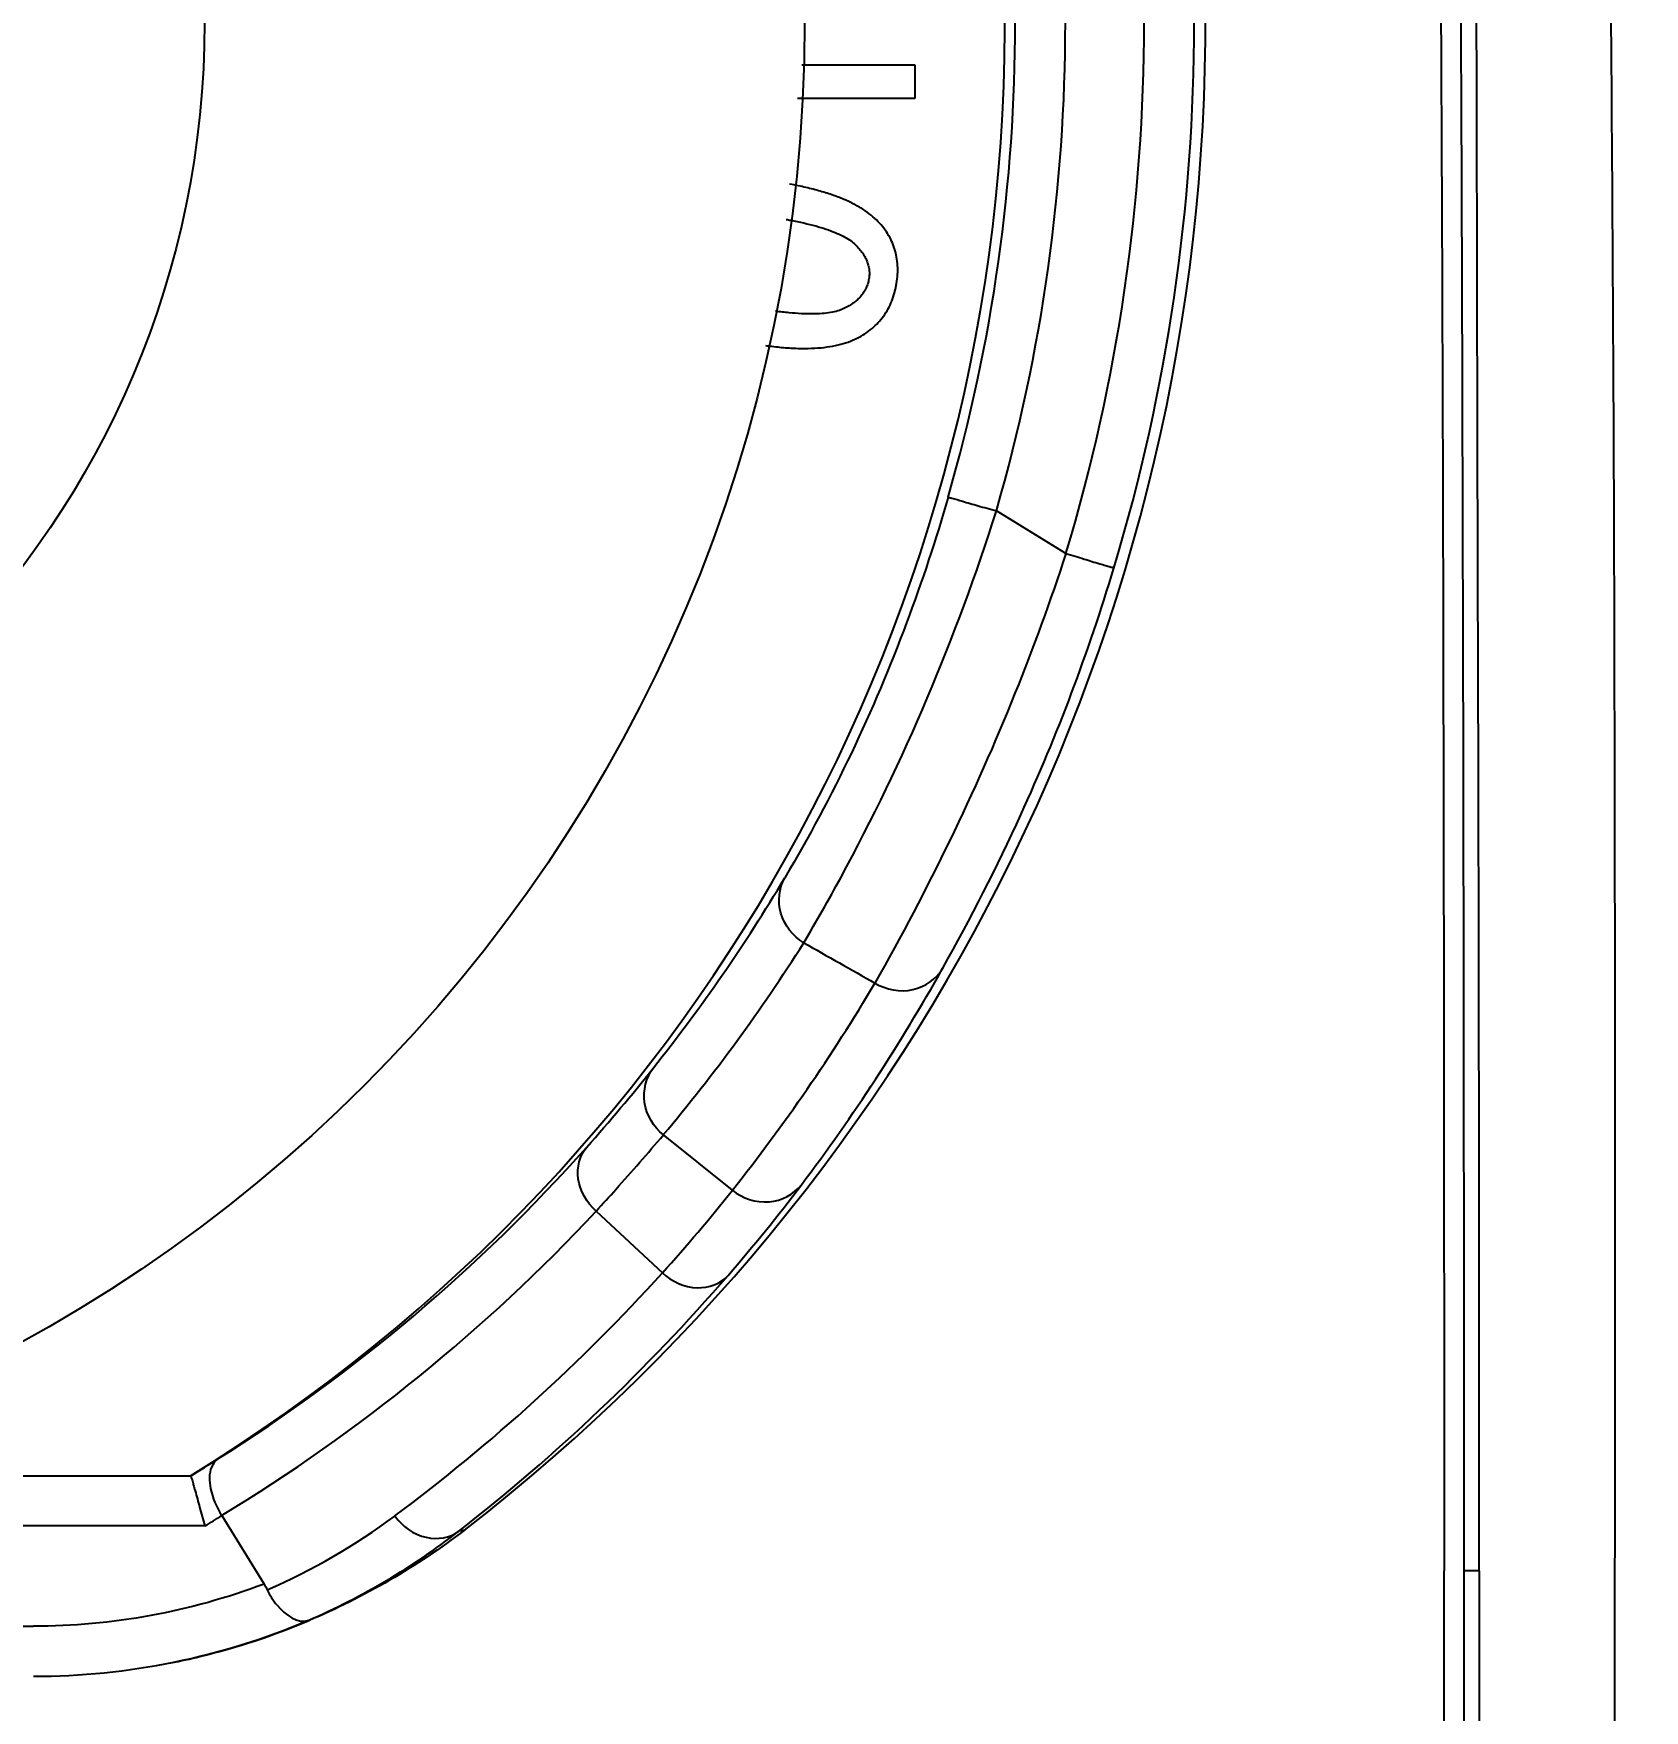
# Model space of a CAD drawing. Header units: millimetres. Extents: x 7426 to 8300, y 123 to 421.
# Drawn here: x 8013.247 to 8017.264, y 349.82 to 354.002 of the extents above; entities that cross this region are included whole.
import ezdxf

# ---------------------------------------------------------------- set-up
doc = ezdxf.new("R2010")
doc.units = ezdxf.units.MM
doc.layers.add('20_ALL_FEATURES', color=7, linetype='Continuous')
doc.layers.add('多重引线', color=7, linetype='Continuous')
doc.styles.add('微软雅黑', font='msyh.ttc')
doc.dimstyles.new('尺寸标注_1_4比例', dxfattribs={"dimtxt": 2.1, "dimasz": 1.7, "dimexe": 0.5, "dimexo": 0.4, "dimgap": 0.5, "dimtad": 1, "dimdec": 1, "dimlfac": 4, "dimdsep": 46, "dimtxsty": '微软雅黑', "dimcen": 0.09, "dimadec": 0, "dimazin": 0, "dimtp": 0.01, "dimtm": 0.01, "dimtfac": 1, "dimtdec": 1, "dimtofl": 0, "dimtmove": 0, "dimatfit": 3, "dimfxl": 1, "dimtolj": 1, "dimarcsym": 0})

# ---------------------------------------------------------------- blocks, each defined once
blk = doc.blocks.new('*D888')
at = {"layer": 'Defpoints', "color": 0}
for p in [(8018.511, 371.1456), (8018.511, 353.2587), (7952.0515, 353.1609)]:
    blk.add_point(p, dxfattribs=at)
at = {"layer": '多重引线', "color": 0, "lineweight": -2}
for p, q in [((7952.0515, 353.5609), (7952.0515, 371.6456)), ((8018.511, 353.6587), (8018.511, 371.6456)), ((7953.7515, 371.1456), (8016.811, 371.1456))]:
    blk.add_line(p, q, dxfattribs=at)
at = {"layer": '多重引线', "color": 0}
for points in [[(7953.7515, 371.4289), (7953.7515, 370.8623), (7952.0515, 371.1456)], [(8016.811, 370.8623), (8016.811, 371.4289), (8018.511, 371.1456)]]:
    blk.add_solid(points, dxfattribs=at)
at = {"layer": '多重引线', "color": 0, "insert": (7985.2812, 372.7315), "char_height": 2.1, "attachment_point": 5, "style": '微软雅黑'}
blk.add_mtext('\\A1;265.8', dxfattribs=at)
blk = doc.blocks.new('*D890')
at = {"layer": 'Defpoints', "color": 0}
for p in [(8010.9443, 360.1863), (8006.63, 320.4735), (8032.781, 320.4735)]:
    blk.add_point(p, dxfattribs=at)
at = {"layer": '多重引线', "color": 0, "lineweight": -2}
for p, q in [((8011.3443, 360.1863), (8033.281, 360.1863)), ((8032.781, 358.4863), (8032.781, 322.1735)), ((8007.03, 320.4735), (8033.281, 320.4735))]:
    blk.add_line(p, q, dxfattribs=at)
at = {"layer": '多重引线', "color": 0}
for points in [[(8033.0643, 358.4863), (8032.4976, 358.4863), (8032.781, 360.1863)], [(8032.4976, 322.1735), (8033.0643, 322.1735), (8032.781, 320.4735)]]:
    blk.add_solid(points, dxfattribs=at)
at = {"layer": '多重引线', "color": 0, "insert": (8031.1896, 340.3299), "char_height": 2.1, "attachment_point": 5, "rotation": 90, "style": '微软雅黑'}
blk.add_mtext('\\A1;158.9', dxfattribs=at)
blk = doc.blocks.new('*D893')
at = {"layer": 'Defpoints', "color": 0}
for p in [(8020.5171, 377.9036), (7952.0515, 353.388), (8020.5171, 349.9592)]:
    blk.add_point(p, dxfattribs=at)
at = {"layer": '多重引线', "color": 0, "lineweight": -2}
for p, q in [((7952.0515, 353.788), (7952.0515, 378.4036)), ((8020.5171, 350.3592), (8020.5171, 378.4036)), ((7953.7515, 377.9036), (8018.8171, 377.9036))]:
    blk.add_line(p, q, dxfattribs=at)
at = {"layer": '多重引线', "color": 0}
for points in [[(7953.7515, 378.1869), (7953.7515, 377.6202), (7952.0515, 377.9036)], [(8018.8171, 377.6202), (8018.8171, 378.1869), (8020.5171, 377.9036)]]:
    blk.add_solid(points, dxfattribs=at)
at = {"layer": '多重引线', "color": 0, "insert": (7986.2843, 379.4888), "char_height": 2.1, "attachment_point": 5, "style": '微软雅黑'}
blk.add_mtext('\\A1;273.9', dxfattribs=at)

msp = doc.modelspace()

# ---------------------------------------------------------------- linework, layer by layer
at = {"layer": '20_ALL_FEATURES', "color": 7, "linetype": 'Continuous'}
for p, q in [((8015.1629, 353.9245), (8015.4443, 353.9245)), ((8015.4443, 353.9245), (8015.4443, 353.8405)), ((8015.4443, 353.8405), (8015.1517, 353.8405)), ((8015.396, 353.3645), (8015.3988, 353.3787)), ((8015.8212, 352.7055), (8015.6478, 352.8117)), ((8014.9894, 351.1177), (8014.8173, 351.2555)), ((8014.6495, 351.0655), (8014.8148, 350.9113)), ((8012.3486, 350.4052), (8013.6391, 350.4052)), ((8013.7162, 350.3059), (8013.8215, 350.1352)), ((8013.6741, 350.2802), (8009.1646, 350.2802)), ((8014.3214, 350.2698), (8014.3071, 350.2669)), ((8016.7642, 330.492), (8016.7642, 350.1684)), ((8016.8517, 350.1684), (8016.8142, 350.1684)), ((8016.8142, 330.492), (8016.8142, 350.1684)), ((8016.8517, 350.1684), (8016.8517, 330.492)), ((8009.5919, 350.0302), (8013.2468, 350.0302))]:
    msp.add_line(p, q, dxfattribs=at)
for radius in [3.75, 2.254]:
    msp.add_circle((8011.4193, 354.0302), radius, dxfattribs=at)
for centre, radius, start, end in [((8011.4193, 354.0302), 4.75, 307.6591, 56.442), ((8011.4193, 354.0302), 4.25, 301.467, 61.9275), ((8011.4193, 354.0302), 4.7219, 343.2508, 16.7492), ((8011.4193, 354.0302), 4.5969, 343.2509, 16.7491), ((8011.4193, 354.0302), 4.4005, 343.9254, 16.0746), ((8011.4193, 354.0302), 4.2755, 343.9252, 16.0748), ((8011.45, 354.0831), 4.272, 321.4807, 329.2193), ((8011.4512, 354.0824), 4.3956, 319.9766, 327.7183), ((8056.0843, 423.8232), 82.8911, 240.421073, 240.562124), ((8011.3814, 353.9822), 4.7348, 322.9766, 330.7828), ((8011.3804, 353.983), 4.6082, 321.5526, 329.3559), ((8011.0971, 354.3605), 4.7209, 318.383, 321.5139), ((8011.4325, 354.0697), 4.277, 302.121, 318.3105), ((8011.6722, 353.7671), 4.3732, 319.12, 322.933), ((8011.5054, 353.8881), 4.4513, 318.0293, 321.5091), ((8011.4332, 354.0696), 4.4014, 301.2405, 316.9544), ((8011.3856, 354.0145), 4.6248, 306.6713, 317.8579), ((8011.3857, 354.014), 4.7513, 307.941, 319.13), ((8011.4193, 354.0302), 4.2507, 301.4814, 302.5551), ((8011.4193, 354.0302), 4.3757, 301.017, 301.6634), ((8013.1926, 351.5893), 1.6005, 293.4457, 306.6333), ((8013.2496, 351.626), 1.7221, 293.3779, 307.8837), ((8013.2465, 351.6553), 1.7501, 270.0079, 293.0915), ((8013.242, 351.6853), 1.7808, 283.6317, 292.8592), ((8013.2439, 351.6783), 1.7736, 281.2347, 283.6239)]:
    msp.add_arc(centre, radius, start, end, dxfattribs=at)
for points, knots in [([(7985.2818, 358.8617), (7987.3311, 358.8617), (7990.4049, 358.8617), (7994.5034, 358.8617), (7997.5773, 358.8617), (8000.6511, 358.8617), (8003.725, 358.8617), (8006.2865, 358.8617), (8008.3359, 358.8617), (8009.8728, 358.8618), (8011.4098, 358.8611), (8012.9461, 358.8568), (8014.2302, 358.8343), (8015.2451, 358.6877), (8015.977, 358.4318), (8016.569, 357.9158), (8016.9147, 357.2177), (8017.0858, 356.4657), (8017.1526, 355.6989), (8017.1711, 354.9311), (8017.1822, 353.9068), (8017.1919, 352.1137), (8017.1883, 349.5521), (8017.1895, 346.4779), (8017.1892, 343.404), (8017.1893, 340.3302), (8017.1892, 337.2563), (8017.1895, 334.1825), (8017.1883, 331.109), (8017.1918, 328.5471), (8017.1823, 326.7538), (8017.171, 325.7289), (8017.1528, 324.9615), (8017.0854, 324.1956), (8016.9157, 323.444), (8016.5692, 322.7465), (8015.9773, 322.227), (8015.2418, 321.9722), (8014.2278, 321.8261), (8012.9449, 321.8036), (8011.4103, 321.7992), (8009.8725, 321.7986), (8008.3359, 321.7987), (8006.2865, 321.7986), (8003.725, 321.7987), (8000.6511, 321.7987), (7997.5773, 321.7987), (7994.5034, 321.7987), (7990.4049, 321.7987), (7987.3311, 321.7987), (7985.2818, 321.7987)], [0, 0, 0, 0, 0.062517, 0.093776, 0.125034, 0.156293, 0.187552, 0.21881, 0.23444, 0.250071, 0.265698, 0.281326, 0.296961, 0.304806, 0.312556, 0.320276, 0.32808, 0.335905, 0.343705, 0.351523, 0.359333, 0.374956, 0.406226, 0.437483, 0.468742, 0.5, 0.531259, 0.562517, 0.593774, 0.625025, 0.640673, 0.648483, 0.656295, 0.664089, 0.671906, 0.679693, 0.687443, 0.695242, 0.703089, 0.718652, 0.73431, 0.749928, 0.765561, 0.781189, 0.812448, 0.843707, 0.874966, 0.906224, 0.937483, 1, 1, 1, 1]), ([(8016.5978, 356.6665), (8016.6669, 356.353), (8016.7481, 355.4562), (8016.7623, 353.2839), (8016.7642, 351.4365), (8016.7642, 350.1684)], [0, 0, 0, 0, 0.149702, 0.41636, 1, 1, 1, 1]), ([(8016.8142, 350.1684), (8016.8142, 350.7122), (8016.8139, 351.7999), (8016.8101, 353.1594), (8016.8063, 354.2471), (8016.7973, 355.0619), (8016.7625, 355.8762), (8016.7055, 356.4141), (8016.6466, 356.6773)], [0, 0, 0, 0, 0.25, 0.5, 0.625, 0.75, 0.875, 1, 1, 1, 1]), ([(8016.8517, 350.1684), (8016.8517, 350.7115), (8016.8518, 351.7977), (8016.8455, 353.4268), (8016.8458, 354.7851), (8016.8006, 355.8695), (8016.7437, 356.4118), (8016.6852, 356.6767)], [0, 0, 0, 0, 0.250033, 0.500065, 0.750093, 0.875099, 1, 1, 1, 1]), ([(8015.3948, 353.4627), (8015.3945, 353.4637), (8015.3922, 353.4713), (8015.3869, 353.4853), (8015.3766, 353.5038), (8015.3639, 353.5215), (8015.3486, 353.5383), (8015.3304, 353.554), (8015.3088, 353.5684), (8015.2841, 353.5817), (8015.2561, 353.5938), (8015.2249, 353.6047), (8015.1905, 353.6146), (8015.1591, 353.6217), (8015.1392, 353.6255), (8015.132, 353.6268)], [0, 0, 0, 0, 0.009434, 0.072985, 0.137406, 0.203707, 0.272708, 0.345638, 0.424789, 0.510165, 0.603411, 0.704556, 0.814178, 0.932506, 1, 1, 1, 1]), ([(8015.1238, 353.5389), (8015.1275, 353.5382), (8015.1422, 353.5355), (8015.1668, 353.5304), (8015.1963, 353.523), (8015.2226, 353.5152), (8015.2453, 353.5066), (8015.2648, 353.4978), (8015.281, 353.4884), (8015.2939, 353.4783), (8015.3041, 353.4678), (8015.3126, 353.4573), (8015.3196, 353.4466), (8015.325, 353.4357), (8015.3286, 353.4245), (8015.3309, 353.4131), (8015.3313, 353.4015), (8015.3304, 353.3939), (8015.3299, 353.39)], [0, 0, 0, 0, 0.039718, 0.159038, 0.267083, 0.364527, 0.450301, 0.525987, 0.59192, 0.648736, 0.700048, 0.747555, 0.792743, 0.835513, 0.877, 0.917621, 0.958494, 1, 1, 1, 1]), ([(8015.3988, 353.3787), (8015.3998, 353.3864), (8015.4018, 353.4014), (8015.402, 353.4238), (8015.3995, 353.4441), (8015.3965, 353.4569), (8015.3948, 353.4627)], [0, 0, 0, 0, 0.274877, 0.535297, 0.787956, 1, 1, 1, 1]), ([(8015.3299, 353.39), (8015.3291, 353.3862), (8015.3275, 353.3786), (8015.3234, 353.3677), (8015.3178, 353.3574), (8015.3107, 353.3479), (8015.302, 353.339), (8015.2919, 353.3307), (8015.2804, 353.3232), (8015.2673, 353.3161), (8015.2518, 353.3101), (8015.2335, 353.3061), (8015.2122, 353.3036), (8015.1878, 353.3028), (8015.1604, 353.3034), (8015.13, 353.3059), (8015.1084, 353.3083), (8015.097, 353.3098), (8015.0967, 353.3098)], [0, 0, 0, 0, 0.042774, 0.085098, 0.12744, 0.170637, 0.215478, 0.262984, 0.313407, 0.36682, 0.42625, 0.494382, 0.572723, 0.661461, 0.761546, 0.873321, 0.996461, 1, 1, 1, 1]), ([(8015.0724, 353.2245), (8015.0777, 353.2237), (8015.0957, 353.2213), (8015.1256, 353.2183), (8015.1614, 353.2168), (8015.1945, 353.2174), (8015.225, 353.2201), (8015.2526, 353.2252), (8015.2777, 353.2323), (8015.3001, 353.2418), (8015.32, 353.2533), (8015.3378, 353.2663), (8015.3533, 353.2811), (8015.3669, 353.2974), (8015.3781, 353.3154), (8015.3874, 353.335), (8015.393, 353.3516), (8015.3953, 353.3617), (8015.396, 353.3645)], [0, 0, 0, 0, 0.040394, 0.138868, 0.230045, 0.31426, 0.391894, 0.463499, 0.529241, 0.590772, 0.648895, 0.70466, 0.758848, 0.812529, 0.866334, 0.920973, 0.977716, 1, 1, 1, 1]), ([(8015.5277, 352.8463), (8015.4972, 352.7406), (8015.3885, 352.413), (8015.2404, 352.0987), (8015.1202, 351.8969)], [0, 0, 0, 0, 0.319019, 1, 1, 1, 1]), ([(8015.5277, 352.8463), (8015.5305, 352.8447), (8015.543, 352.843), (8015.5671, 352.8343), (8015.6044, 352.8244), (8015.6325, 352.816), (8015.6478, 352.8117)], [0, 0, 0, 0, 0.077602, 0.294726, 0.618538, 1, 1, 1, 1]), ([(8015.1674, 351.7347), (8015.1993, 351.7881), (8015.3931, 352.1305), (8015.5479, 352.4959), (8015.6478, 352.8118)], [0, 0, 0, 0, 0.158073, 1, 1, 1, 1]), ([(8015.8212, 352.7055), (8015.7826, 352.588), (8015.6487, 352.2201), (8015.4764, 351.8673), (8015.345, 351.6342)], [0, 0, 0, 0, 0.316184, 1, 1, 1, 1]), ([(8015.5139, 351.671), (8015.5838, 351.796), (8015.7494, 352.1189), (8015.8777, 352.4595), (8015.9409, 352.6694)], [0, 0, 0, 0, 0.395127, 1, 1, 1, 1]), ([(8015.8212, 352.7055), (8015.8364, 352.7009), (8015.8646, 352.6927), (8015.8975, 352.6822), (8015.9194, 352.6762), (8015.9306, 352.6718), (8015.9385, 352.6716), (8015.9409, 352.6694)], [0, 0, 0, 0, 0.381417, 0.705216, 0.829553, 0.922375, 1, 1, 1, 1]), ([(8015.1674, 351.7347), (8015.1409, 351.7509), (8015.0983, 351.803), (8015.1054, 351.8711), (8015.1202, 351.8969)], [0, 0, 0, 0, 0.511637, 1, 1, 1, 1]), ([(8015.345, 351.6342), (8015.3725, 351.6177), (8015.4406, 351.6039), (8015.4987, 351.6447), (8015.5139, 351.671)], [0, 0, 0, 0, 0.512943, 1, 1, 1, 1]), ([(8014.8173, 351.2555), (8014.7932, 351.2751), (8014.758, 351.3325), (8014.7743, 351.3991), (8014.7924, 351.4226)], [0, 0, 0, 0, 0.511598, 1, 1, 1, 1]), ([(8014.6495, 351.0655), (8014.6662, 351.0835), (8014.7233, 351.1458), (8014.7786, 351.2097), (8014.8173, 351.2555)], [0, 0, 0, 0, 0.289751, 1, 1, 1, 1]), ([(8014.6495, 351.0655), (8014.6268, 351.0862), (8014.5936, 351.14), (8014.6086, 351.2046), (8014.6264, 351.2251)], [0, 0, 0, 0, 0.530369, 1, 1, 1, 1]), ([(8014.9894, 351.1177), (8015.0143, 351.0976), (8015.08, 351.0746), (8015.143, 351.1072), (8015.1617, 351.1312)], [0, 0, 0, 0, 0.512987, 1, 1, 1, 1]), ([(8014.8148, 350.9113), (8014.8382, 350.8902), (8014.8962, 350.8618), (8014.9604, 350.8843), (8014.9787, 350.905)], [0, 0, 0, 0, 0.533477, 1, 1, 1, 1]), ([(8013.7067, 350.4474), (8013.6994, 350.4427), (8013.6832, 350.4195), (8013.6862, 350.3657), (8013.7032, 350.3266), (8013.7162, 350.3059)], [0, 0, 0, 0, 0.169698, 0.519026, 1, 1, 1, 1]), ([(8013.6391, 350.4052), (8013.6399, 350.4048), (8013.6396, 350.4004), (8013.6428, 350.3942), (8013.6454, 350.3819), (8013.6521, 350.3595), (8013.6616, 350.325), (8013.6697, 350.2959), (8013.6741, 350.2802)], [0, 0, 0, 0, 0.02063, 0.079673, 0.174595, 0.300654, 0.624083, 1, 1, 1, 1]), ([(8014.1476, 350.305), (8014.1665, 350.2797), (8014.2178, 350.2406), (8014.2852, 350.2502), (8014.3071, 350.2669)], [0, 0, 0, 0, 0.533558, 1, 1, 1, 1]), ([(8013.8294, 350.121), (8013.8363, 350.1073), (8013.8575, 350.0715), (8013.9062, 350.0341), (8013.933, 350.0454)], [0, 0, 0, 0, 0.344904, 1, 1, 1, 1])]:
    msp.add_open_spline(points, degree=3, knots=knots, dxfattribs=at)
for points in [[(8014.3214, 350.2698), (8014.203, 350.1785), (8014.0715, 350.1024), (8013.9337, 350.0444)], [(8013.8215, 350.1352), (8013.6394, 350.0662), (8013.4415, 350.03), (8013.2468, 350.0302)], [(8013.8215, 350.1352), (8013.8243, 350.1306), (8013.8274, 350.1261), (8013.8291, 350.121)]]:
    msp.add_open_spline(points, degree=3, dxfattribs=at)

# ---------------------------------------------------------------- dimensions: what is measured, and where the dimension line sits
at = {"layer": '多重引线', "color": 3}
dim = msp.add_linear_dim(base=(8020.5171, 377.9036), p1=(7952.0515, 353.388), p2=(8020.5171, 349.9592), dimstyle='尺寸标注_1_4比例', dxfattribs=at)
dim.commit()
dim.dimension.update_dxf_attribs({"geometry": '*D893', "text_midpoint": (7986.2843, 377.9036), "dimtype": 160})
dim = msp.add_linear_dim(base=(8018.511, 371.1456), p1=(7952.0515, 353.1609), p2=(8018.511, 353.2587), dimstyle='尺寸标注_1_4比例', dxfattribs=at)
dim.commit()
dim.dimension.update_dxf_attribs({"geometry": '*D888', "text_midpoint": (7985.2812, 372.7315)})
dim = msp.add_linear_dim(base=(8032.781, 320.4735), p1=(8010.9443, 360.1863), p2=(8006.63, 320.4735), angle=90, dimstyle='尺寸标注_1_4比例', dxfattribs=at)
dim.commit()
dim.dimension.update_dxf_attribs({"geometry": '*D890', "text_midpoint": (8031.1896, 340.3299)})

doc.saveas('drawing.dxf')
